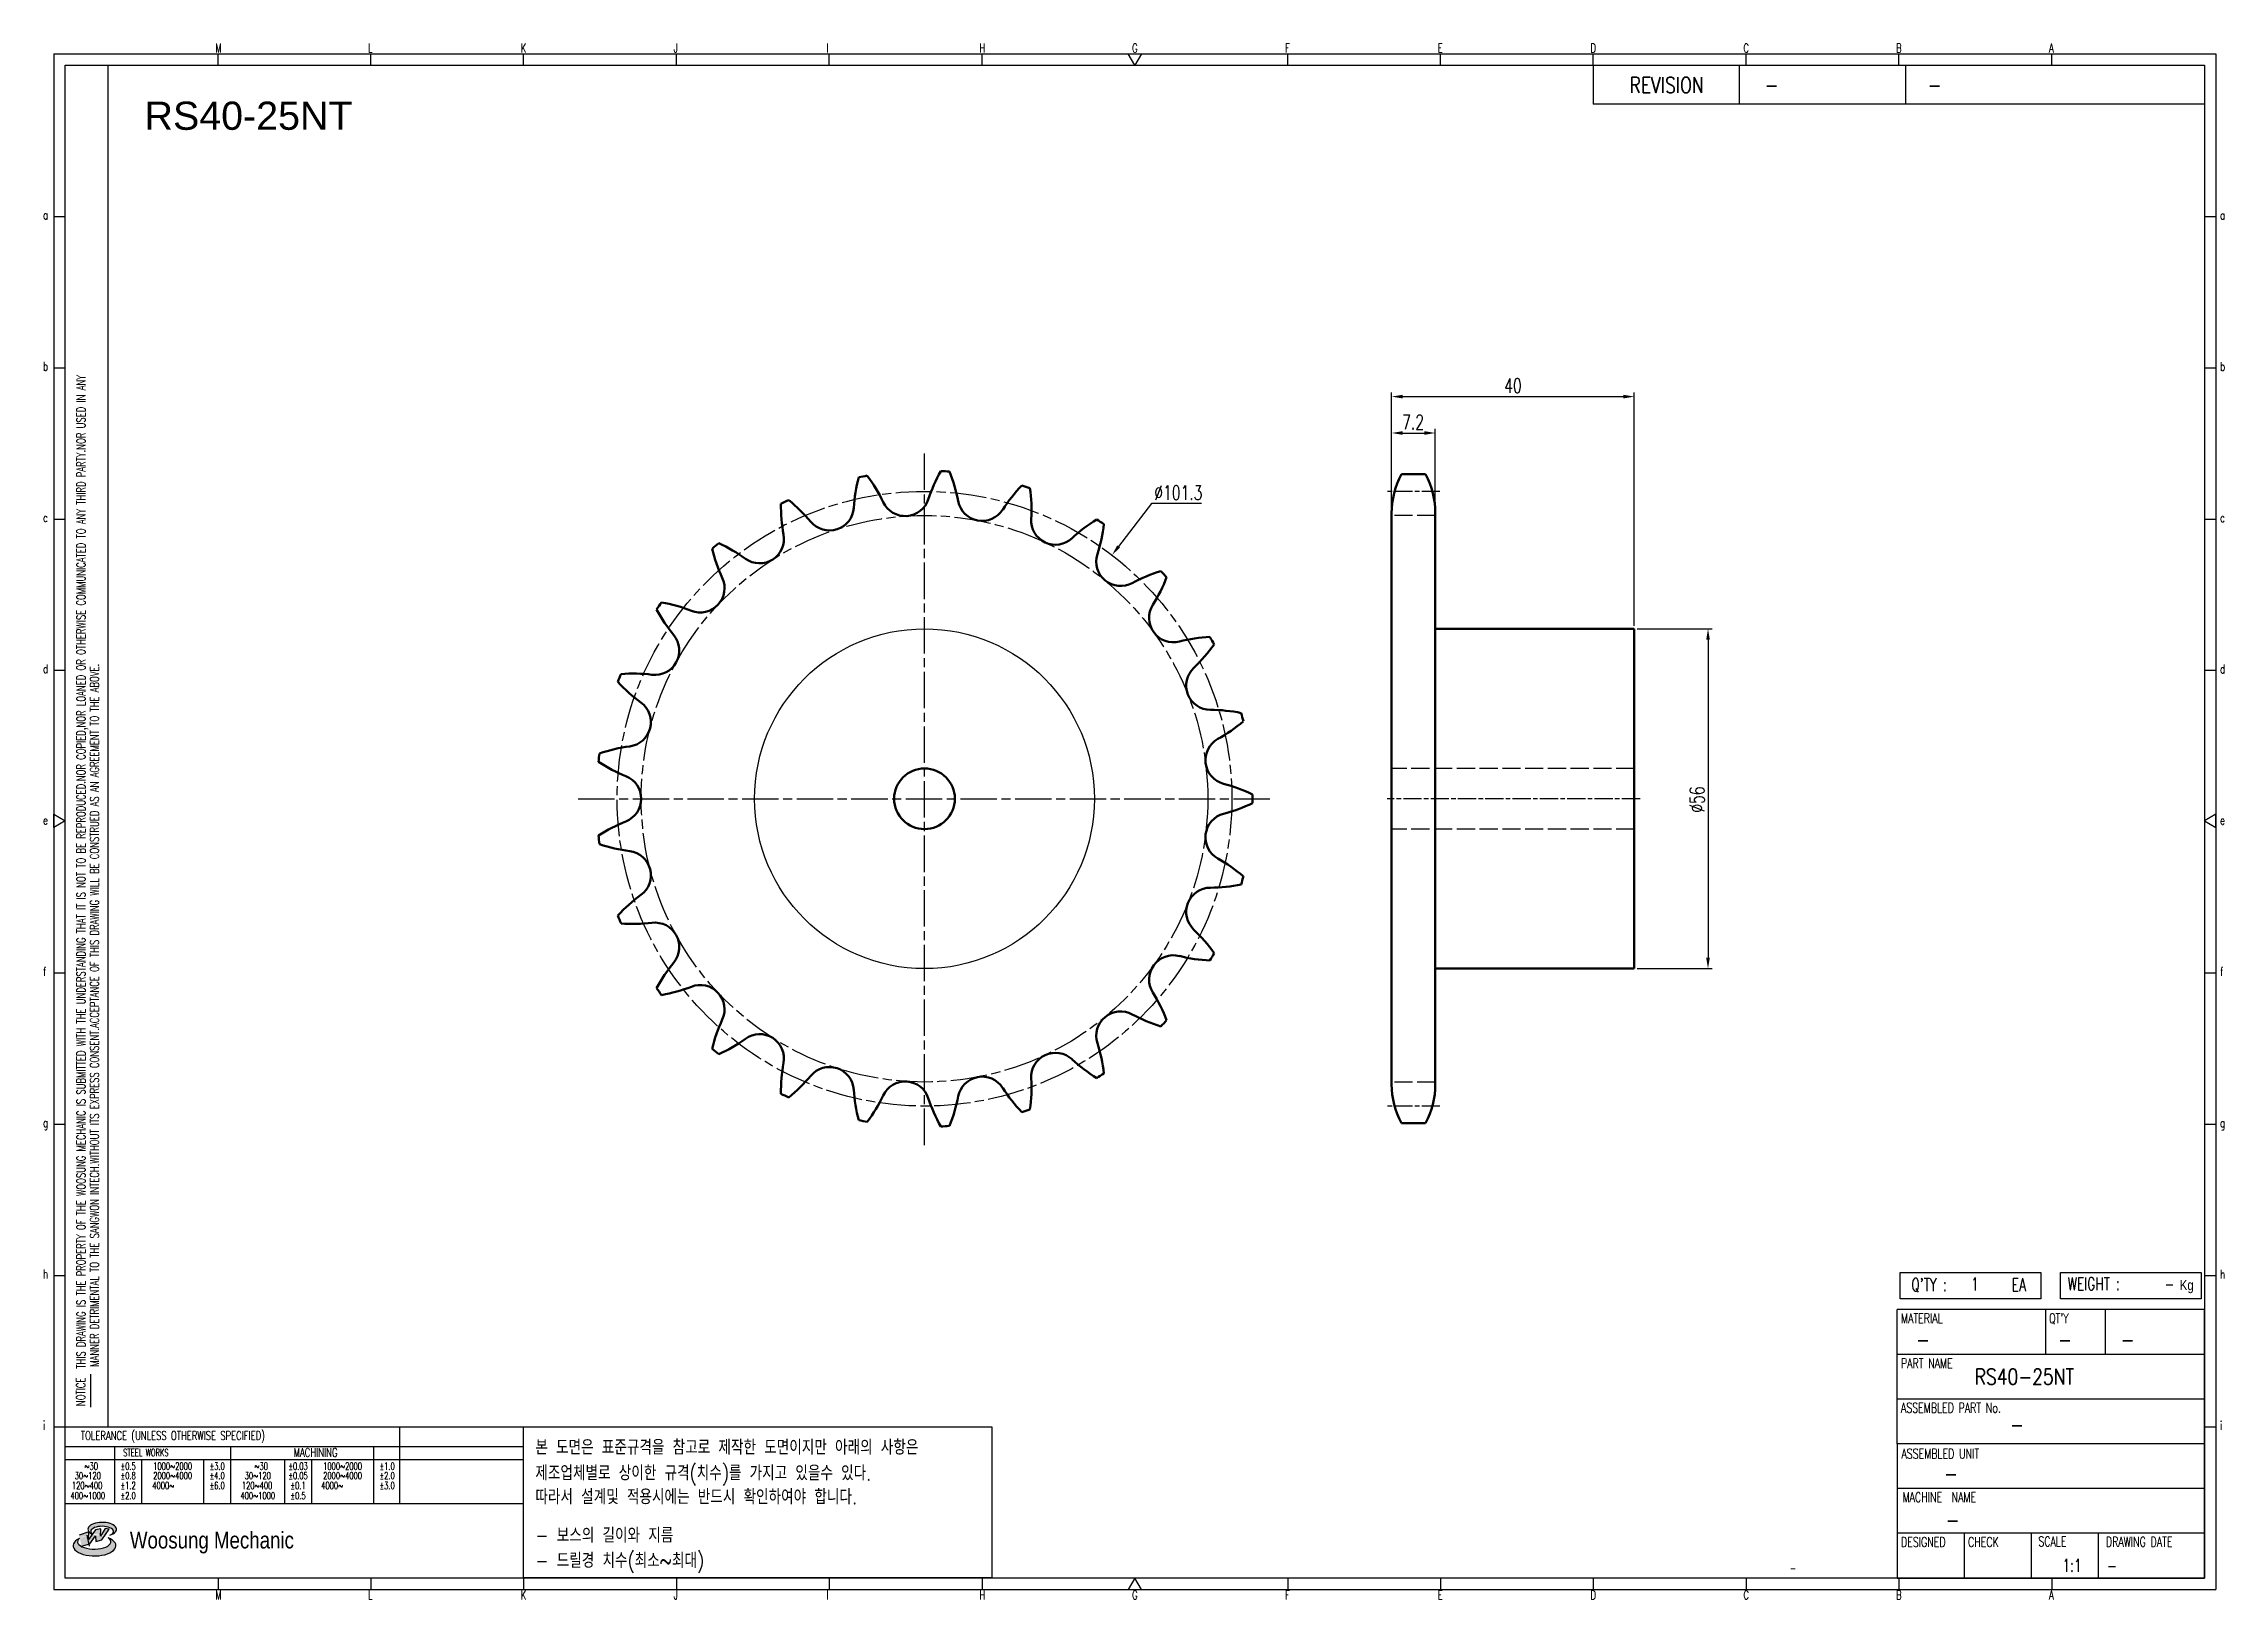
# Model space of a CAD drawing. Header units: millimetres. Extents: x -22172 to -21812, y 1083 to 1339.
import ezdxf
from ezdxf.enums import TextEntityAlignment as Align

# ---------------------------------------------------------------- set-up
doc = ezdxf.new("R2010")
doc.units = ezdxf.units.MM
for name, pattern in [('AM_ISO02W050', [7.5, 6, -1.5]), ('AM_ISO02W050x2', [3.75, 3, -0.75]), ('AM_ISO08W050', [18, 12, -1.5, 3, -1.5]), ('AM_ISO08W050x2', [9, 6, -0.75, 1.5, -0.75])]:
    doc.linetypes.add(name, pattern=pattern)
for name, color, linetype, lineweight in [('AM_0N', 7, 'Continuous', 50), ('AM_3N', 6, 'AM_ISO02W050', 25), ('AM_7', 4, 'AM_ISO08W050', 25), ('AM_7N', 4, 'AM_ISO08W050', 25)]:
    doc.layers.add(name, color=color, linetype=linetype, lineweight=lineweight)
for name, color, linetype in [('S-DIM', 7, 'Continuous'), ('TITLE', 7, 'Continuous'), ('도면레이아웃', 7, 'Continuous')]:
    doc.layers.add(name, color=color, linetype=linetype)
doc.styles.add('HAN', font='ROMANS.shx', dxfattribs={"width": 0.7, "bigfont": 'whgtxt.shx'})
doc.styles.add('HKD_ST2', font='romans.shx', dxfattribs={"width": 0.7, "height": 4, "bigfont": '@extfont2.shx'})
doc.styles.add('HSG', font='SIMPLEX.shx', dxfattribs={"width": 0.7, "bigfont": 'HSG.shx'})
doc.styles.add('ROMANS', font='romans.shx', dxfattribs={"width": 0.7, "bigfont": 'whgtxt.shx'})
doc.styles.add('SLDTEXTSTYLE4', font='arial.ttf', dxfattribs={"width": 0.8})
doc.styles.get("Standard").update_dxf_attribs({"font": 'arial.ttf'})
doc.dimstyles.new('APP3', dxfattribs={"dimtxt": 2.4, "dimasz": 1.8, "dimexe": 0.7, "dimexo": 0.5, "dimgap": 0.6, "dimtad": 1, "dimtoh": 1, "dimdec": 1, "dimrnd": 0.01, "dimzin": 9, "dimdsep": 46, "dimtxsty": 'HSG', "dimcen": 0, "dimclrd": 1, "dimclre": 1, "dimclrt": 256, "dimazin": 2, "dimtp": 1, "dimtm": 1, "dimtfac": 0.5, "dimtdec": 1, "dimtofl": 0, "dimtmove": 0, "dimatfit": 3, "dimfxl": 0, "dimtvp": 1, "dimtolj": 2, "dimlwd": -1, "dimlwe": -1, "dimarcsym": 0})
doc.dimstyles.new('APP3$0', dxfattribs={"dimtxt": 2.4, "dimasz": 1.8, "dimexe": 0.7, "dimexo": 0.5, "dimgap": 0.6, "dimtad": 1, "dimtoh": 1, "dimdec": 1, "dimrnd": 0.01, "dimzin": 9, "dimdsep": 46, "dimtxsty": 'HSG', "dimcen": 0, "dimclrd": 1, "dimclre": 1, "dimclrt": 256, "dimazin": 2, "dimtp": 1, "dimtm": 1, "dimtfac": 0.5, "dimtdec": 1, "dimtofl": 0, "dimtmove": 0, "dimatfit": 3, "dimfxl": 0, "dimtvp": 1, "dimtolj": 2, "dimlwd": -1, "dimlwe": -1, "dimarcsym": 0})

# ---------------------------------------------------------------- blocks, each defined once
blk = doc.blocks.new('SUYWSHJH')
at = {"layer": '도면레이아웃'}
h = blk.add_hatch(color=10, dxfattribs=at)
h.paths.add_polyline_path([(1.544, 35.177), (1.554, 34.966), (1.779, 35.034), (2.054, 35.422), (1.908, 35.446), (1.728, 35.167), (1.741, 35.439), (1.547, 35.405), (1.292, 35.041), (1.295, 35.33), (0.943, 35.208), (1.03, 34.8), (1.336, 34.885)])
edge = h.paths.add_edge_path()
edge.add_ellipse((1.795, 35.421), major_axis=(-0.53, 0), ratio=0.487785, start_angle=122.36065, end_angle=403.39574)
edge.add_line((1.411, 35.244), (1.419, 35.261))
edge.add_ellipse((1.798, 35.344), major_axis=(-0.423, 0), ratio=0.444396, start_angle=131.58977, end_angle=386.19408, ccw=False)
edge = h.paths.add_edge_path()
edge.add_ellipse((1.512, 34.815), major_axis=(-0.793, 0), ratio=0.480113, start_angle=314.67633, end_angle=590.85213)
edge.add_ellipse((1.501, 34.958), major_axis=(-0.62, 0), ratio=0.43311, start_angle=331.7024, end_angle=574.42495, ccw=False)
for p, q in [((0, 90.118), (80.15, 90.118)), ((0, 90.118), (0, 33.191)), ((6.089, 89.693), (6.089, 90.118)), ((11.753, 89.693), (11.753, 90.118)), ((17.418, 89.693), (17.418, 90.118)), ((23.082, 89.693), (23.082, 90.118)), ((28.746, 89.693), (28.746, 90.118)), ((34.411, 89.693), (34.411, 90.118)), ((45.739, 89.693), (45.739, 90.118)), ((51.404, 89.693), (51.404, 90.118)), ((57.068, 89.693), (57.068, 90.118)), ((62.732, 89.693), (62.732, 90.118)), ((68.397, 89.693), (68.397, 90.118)), ((74.061, 89.693), (74.061, 90.118)), ((80.15, 90.118), (80.15, 33.191)), ((0, 84.085), (0.425, 84.085)), ((79.725, 84.085), (80.15, 84.085)), ((0, 78.478), (0.425, 78.478)), ((79.725, 78.478), (80.15, 78.478)), ((0, 72.87), (0.425, 72.87)), ((79.725, 72.87), (80.15, 72.87)), ((0, 67.262), (0.425, 67.262)), ((79.725, 67.262), (80.15, 67.262)), ((0, 56.047), (0.425, 56.047)), ((79.725, 56.047), (80.15, 56.047)), ((0, 50.439), (0.425, 50.439)), ((79.725, 50.439), (80.15, 50.439)), ((0, 44.832), (0.425, 44.832)), ((79.725, 44.832), (80.15, 44.832)), ((1.377, 39.947), (1.377, 41.174)), ((0, 39.224), (0.425, 39.224)), ((79.725, 39.224), (80.15, 39.224)), ((0, 33.191), (80.15, 33.191)), ((6.089, 33.616), (6.089, 33.191)), ((11.753, 33.616), (11.753, 33.191)), ((17.418, 33.616), (17.418, 33.191)), ((23.082, 33.616), (23.082, 33.191)), ((28.746, 33.616), (28.746, 33.191)), ((34.411, 33.616), (34.411, 33.191)), ((45.739, 33.616), (45.739, 33.191)), ((51.404, 33.616), (51.404, 33.191)), ((57.068, 33.616), (57.068, 33.191)), ((62.732, 33.616), (62.732, 33.191)), ((68.397, 33.616), (68.397, 33.191)), ((74.061, 33.616), (74.061, 33.191))]:
    blk.add_line(p, q)
at = {"color": 2}
for p, q in [((2.017, 39.224), (2.017, 89.693)), ((0.425, 39.224), (17.418, 39.224)), ((12.816, 39.224), (12.816, 36.382)), ((17.418, 33.616), (17.418, 39.224)), ((0.425, 38.487), (17.418, 38.487)), ((0.425, 38.012), (17.418, 38.012)), ((2.257, 38.487), (2.257, 36.382)), ((3.257, 38.012), (3.257, 36.382)), ((5.557, 38.012), (5.557, 36.382)), ((6.557, 38.5), (6.557, 36.382)), ((8.557, 38.012), (8.557, 36.382)), ((9.557, 38.026), (9.557, 36.382)), ((11.857, 38.487), (11.857, 36.382)), ((0.425, 36.382), (17.418, 36.382))]:
    blk.add_line(p, q, dxfattribs=at)
at = {"color": 6, "ltscale": 0.5}
for p, q in [((57.068, 89.693), (57.068, 88.246)), ((62.47, 89.693), (62.47, 88.246)), ((68.635, 89.693), (68.635, 88.246)), ((79.725, 88.246), (57.068, 88.246)), ((68.336, 38.59), (68.336, 43.563)), ((79.725, 43.563), (68.336, 43.563)), ((73.827, 43.563), (73.827, 41.905)), ((76.037, 43.563), (76.037, 41.905)), ((79.725, 38.59), (79.725, 43.563)), ((79.725, 41.905), (68.336, 41.905)), ((79.725, 40.248), (68.336, 40.248)), ((68.336, 38.59), (68.336, 33.616)), ((79.725, 38.59), (68.336, 38.59)), ((79.725, 33.616), (79.725, 38.59)), ((79.725, 36.932), (68.336, 36.932)), ((79.725, 35.274), (68.336, 35.274)), ((70.822, 33.616), (70.822, 35.274)), ((73.309, 33.616), (73.309, 35.274)), ((75.796, 33.616), (75.796, 35.274)), ((68.336, 33.616), (79.725, 33.616))]:
    blk.add_line(p, q, dxfattribs=at)
for points in [[(40.075, 89.693), (39.83, 90.118), (40.32, 90.118)], [(0.425, 89.693), (79.725, 89.693), (79.725, 33.616), (0.425, 33.616)], [(0.425, 61.679), (0, 61.433), (0, 61.924)], [(79.725, 61.679), (80.15, 61.433), (80.15, 61.924)], [(40.075, 33.616), (39.83, 33.191), (40.32, 33.191)]]:
    blk.add_lwpolyline(points, close=True)
at = {"layer": 'TITLE', "color": 20}
for p, q in [((68.449, 43.961), (68.449, 44.936)), ((68.449, 44.936), (73.654, 44.936)), ((73.654, 44.936), (73.654, 43.961)), ((74.39, 43.961), (74.39, 44.936)), ((74.39, 44.936), (79.595, 44.936)), ((79.595, 44.936), (79.595, 43.961)), ((73.654, 43.961), (68.449, 43.961)), ((79.595, 43.961), (74.39, 43.961))]:
    blk.add_line(p, q, dxfattribs=at)
at = {"layer": '도면레이아웃'}
for p, q in [((1.295, 35.33), (0.943, 35.208)), ((1.03, 34.8), (1.336, 34.885)), ((1.224, 35.208), (1.311, 34.8)), ((1.224, 35.208), (1.224, 35.208)), ((1.547, 35.405), (1.292, 35.041)), ((1.292, 35.041), (1.295, 35.33)), ((1.336, 34.885), (1.544, 35.177)), ((1.419, 35.261), (1.411, 35.244)), ((1.544, 35.177), (1.554, 34.966)), ((1.741, 35.439), (1.547, 35.405)), ((1.554, 34.966), (1.779, 35.034)), ((1.908, 35.446), (1.728, 35.167)), ((1.728, 35.167), (1.741, 35.439)), ((1.779, 35.034), (2.054, 35.422)), ((2.054, 35.422), (1.908, 35.446))]:
    blk.add_line(p, q, dxfattribs=at)
for centre, major_axis, ratio, start_param, end_param in [((1.795, 35.421), (-0.53, 0), 0.487785, 2.135596, 7.040584), ((1.512, 34.815), (-0.793, 0), 0.480113, 5.492138, 10.312315), ((1.501, 34.958), (-0.62, 0), 0.43311, 5.789299, 10.025607), ((1.798, 35.344), (-0.423, 0), 0.444396, 2.296675, 6.740358)]:
    blk.add_ellipse(centre, major_axis=major_axis, ratio=ratio, start_param=start_param, end_param=end_param, dxfattribs=at)
at = {"color": 4, "style": 'HKD_ST2', "width": 0.7}
for s, p in [('M', (5.988, 90.164)), ('L', (11.652, 90.164)), ('K', (17.316, 90.164)), ('J', (22.981, 90.164)), ('I', (28.645, 90.164)), ('H', (34.309, 90.164)), ('G', (39.974, 90.164)), ('F', (45.638, 90.164)), ('E', (51.302, 90.164)), ('D', (56.967, 90.164)), ('C', (62.631, 90.164)), ('B', (68.295, 90.164)), ('A', (73.96, 90.164)), ('a', (-0.395, 83.976)), ('a', (80.305, 83.97)), ('b', (-0.395, 78.368)), ('b', (80.305, 78.362)), ('c', (-0.395, 72.76)), ('c', (80.305, 72.754)), ('d', (-0.395, 67.153)), ('d', (80.305, 67.147)), ('e', (-0.395, 61.545)), ('e', (80.305, 61.539)), ('f', (-0.395, 55.937)), ('f', (80.305, 55.931)), ('g', (-0.395, 50.33)), ('g', (80.305, 50.324)), ('h', (-0.395, 44.722)), ('h', (80.305, 44.716)), ('i', (-0.395, 39.114)), ('i', (80.305, 39.108)), ('M', (5.988, 32.824)), ('L', (11.652, 32.824)), ('K', (17.316, 32.824)), ('J', (22.981, 32.824)), ('I', (28.645, 32.824)), ('H', (34.309, 32.824)), ('G', (39.974, 32.824)), ('F', (45.638, 32.824)), ('E', (51.302, 32.824)), ('D', (56.967, 32.824)), ('C', (62.631, 32.824)), ('B', (68.295, 32.824)), ('A', (73.96, 32.824))]:
    blk.add_text(s, height=0.326, dxfattribs=at).set_placement(p)
for s, height, style, width, p in [('REVISION', 0.5806, 'HAN', 0.8, (58.415, 88.664)), ('-', 0.581, 'HAN', 0.8, (63.426, 88.664)), ('-', 0.581, 'HAN', 0.8, (69.468, 88.664)), ("Q'TY : ", 0.4746, 'HKD_ST2', 0.7, (68.857, 44.253)), ('1', 0.475, 'HKD_ST2', 0.7, (71.071, 44.275)), ('EA', 0.4746, 'HKD_ST2', 0.7, (72.578, 44.253)), ('WEIGHT : ', 0.4746, 'HKD_ST2', 0.7, (74.65, 44.286)), ('-', 0.581, 'HAN', 0.8, (69.029, 42.157)), ('-', 0.581, 'HAN', 0.8, (74.289, 42.157)), ('-', 0.581, 'HAN', 0.8, (76.623, 42.157)), ('-', 0.581, 'HAN', 0.8, (72.515, 39.013)), ('-', 0.581, 'HAN', 0.8, (70.067, 37.189)), ('-', 0.581, 'HAN', 0.8, (70.126, 35.48)), ('1:1', 0.4746, 'HKD_ST2', 0.7, (74.458, 33.848)), ('-', 0.475, 'HKD_ST2', 0.7, (76.112, 33.837))]:
    blk.add_text(s, height=height, dxfattribs=dict(style=style, width=width)).set_placement(p)
at = {"color": 6, "style": 'HKD_ST2', "width": 0.7}
for s, p in [(' THIS DRAWING IS THE PROPERTY OF THE WOOSUNG MECHANIC IS SUBMITTED WITH THE UNDERSTANDING THAT IT IS NOT TO BE REPRODUCED.NOR COPIED,NOR LOANED OR OTHERWISE COMMUNICATED TO ANY THIRD PARTY.NOR USED IN ANY', (1.173, 41.217)), ('MANNER DETRIMENTAL TO THE SANGWON INTECH.WITHOUT ITS EXPRESS CONSENT.ACCEPTANCE OF THIS DRAWING WILL BE CONSTRUED AS AN AGREEMENT TO THE ABOVE.', (1.672, 41.447))]:
    blk.add_text(s, height=0.326266, rotation=90, dxfattribs=at).set_placement(p)
at = {"style": 'HKD_ST2', "width": 0.7}
blk.add_text('-', height=0.475, dxfattribs=at).set_placement((78.613, 44.286), align=Align.RIGHT)
at = {"color": 4, "style": 'HKD_ST2', "width": 0.7}
for s, height, p in [('MATERIAL', 0.3651, (68.474, 43.425)), ("QT'Y", 0.3651, (73.965, 43.425)), ('PART NAME', 0.3651, (68.474, 41.756)), ('ASSEMBLED PART No.', 0.36511, (68.474, 40.109)), ('ASSEMBLED UNIT', 0.36511, (68.49, 38.408)), ('MACHINE  NAME', 0.36511, (68.532, 36.794)), ('DESIGNED', 0.3651, (68.474, 35.136)), ('CHECK', 0.3651, (70.961, 35.136)), ('SCALE', 0.3651, (73.566, 35.153)), ('DRAWING DATE', 0.36511, (76.071, 35.141))]:
    blk.add_text(s, height=height, dxfattribs=at).set_placement(p, align=Align.TOP_LEFT)
at = {"style": 'HKD_ST2', "width": 0.7}
blk.add_text('NOTICE', height=0.3263, rotation=90, dxfattribs=at).set_placement((1.163, 39.988))
for s, height, style, width, p in [('TOLERANCE (UNLESS OTHERWISE SPECIFIED)', 0.32627, 'HKD_ST2', 0.7, (4.417, 38.896)), ('-', 0.326, 'ROMANS', 0.65, (64.469, 33.975))]:
    blk.add_text(s, height=height, dxfattribs=dict(style=style, width=width)).set_placement(p, align=Align.MIDDLE_CENTER)
at = {"color": 4, "style": 'HKD_ST2', "width": 0.7}
for s, height, p in [('STEEL WORKS', 0.26101, (3.416, 38.268)), ('MACHINING', 0.3263, (9.707, 38.27)), ('%%P0.5', 0.261, (2.757, 37.762)), ('%%P0.8', 0.261, (2.757, 37.411)), ('%%P3.0', 0.261, (6.057, 37.762)), ('%%P4.0', 0.261, (6.057, 37.411)), ('%%P0.03', 0.261, (9.057, 37.762)), ('%%P0.05', 0.261, (9.057, 37.411)), ('%%P1.0', 0.261, (12.357, 37.762)), ('%%P2.0', 0.261, (12.357, 37.411)), ('%%P1.2', 0.261, (2.757, 37.045)), ('%%P2.0', 0.261, (2.757, 36.67)), ('%%P6.0', 0.261, (6.057, 37.045)), ('%%P0.1', 0.261, (9.057, 37.045)), ('%%P0.5', 0.261, (9.057, 36.67)), ('%%P3.0', 0.261, (12.357, 37.045))]:
    blk.add_text(s, height=height, dxfattribs=at).set_placement(p, align=Align.MIDDLE)
for s, height, p in [('30%%126120', 0.261, (1.263, 37.411)), ('%%12630', 0.261, (1.389, 37.762)), ('2000%%1264000', 0.26101, (4.407, 37.411)), ('1000%%1262000', 0.26101, (4.407, 37.762)), ('30%%126120', 0.261, (7.563, 37.411)), ('%%12630', 0.261, (7.689, 37.762)), ('2000%%1264000', 0.26101, (10.707, 37.411)), ('1000%%1262000', 0.26101, (10.707, 37.762)), ('400%%1261000', 0.26101, (1.263, 36.67)), ('120%%126400', 0.26101, (1.237, 37.045)), ('4000%%126', 0.261, (4.061, 37.045)), ('400%%1261000', 0.26101, (7.563, 36.67)), ('120%%126400', 0.26101, (7.537, 37.045)), ('4000%%126', 0.261, (10.321, 37.045))]:
    blk.add_text(s, height=height, dxfattribs=at).set_placement(p, align=Align.MIDDLE_CENTER)
at = {"color": 1, "style": 'SLDTEXTSTYLE4', "width": 0.8}
blk.add_text('Woosung Mechanic', height=0.61957, dxfattribs=at).set_placement((2.822, 34.711))
at = {"layer": 'TITLE', "width": 0.8}
blk.add_text('Kg', height=0.3789, dxfattribs=at).set_placement((78.807, 44.286))
blk = doc.blocks.new('*D198')
at = {"layer": 'Defpoints', "color": 0, "transparency": 16777216}
for p in [(-21995.77, 1254.69), (-22057.56, 1174.38)]:
    blk.add_point(p, dxfattribs=at)
at = {"layer": 'S-DIM', "color": 1, "transparency": 16777216}
for p, q in [((-21989.23, 1263.19), (-21994.67, 1256.12)), ((-21981.03, 1263.19), (-21989.23, 1263.19))]:
    blk.add_line(p, q, dxfattribs=at)
blk.add_solid([(-21994.91, 1256.3), (-21994.44, 1255.94), (-21995.77, 1254.69)], dxfattribs=at)
at = {"layer": 'S-DIM', "transparency": 16777216, "insert": (-21984.83, 1264.99), "char_height": 2.4, "attachment_point": 5, "style": 'HSG'}
blk.add_mtext('\\A2;∅101.3', dxfattribs=at)
blk = doc.blocks.new('*D199')
at = {"layer": 'Defpoints', "color": 0, "transparency": 16777216}
for p in [(-21942.48, 1274.82), (-21949.68, 1261.23), (-21942.48, 1261.23)]:
    blk.add_point(p, dxfattribs=at)
at = {"layer": 'S-DIM', "color": 1, "transparency": 16777216}
for p, q in [((-21949.68, 1261.73), (-21949.68, 1275.52)), ((-21947.88, 1274.82), (-21944.28, 1274.82)), ((-21942.48, 1261.73), (-21942.48, 1275.52))]:
    blk.add_line(p, q, dxfattribs=at)
for points in [[(-21947.88, 1275.12), (-21947.88, 1274.52), (-21949.68, 1274.82)], [(-21944.28, 1275.12), (-21944.28, 1274.52), (-21942.48, 1274.82)]]:
    blk.add_solid(points, dxfattribs=at)
at = {"layer": 'S-DIM', "transparency": 16777216, "insert": (-21946.14, 1276.62), "char_height": 2.4, "attachment_point": 5, "style": 'HSG'}
blk.add_mtext('\\A2;7.2', dxfattribs=at)
blk = doc.blocks.new('*D200')
at = {"layer": 'Defpoints', "color": 0, "transparency": 16777216}
for p in [(-21909.68, 1280.82), (-21949.68, 1261.23), (-21909.68, 1242.54)]:
    blk.add_point(p, dxfattribs=at)
at = {"layer": 'S-DIM', "color": 1, "transparency": 16777216}
for p, q in [((-21949.68, 1261.73), (-21949.68, 1281.52)), ((-21947.88, 1280.82), (-21911.48, 1280.82)), ((-21909.68, 1243.04), (-21909.68, 1281.52))]:
    blk.add_line(p, q, dxfattribs=at)
for points in [[(-21947.88, 1281.12), (-21947.88, 1280.52), (-21949.68, 1280.82)], [(-21911.48, 1281.12), (-21911.48, 1280.52), (-21909.68, 1280.82)]]:
    blk.add_solid(points, dxfattribs=at)
at = {"layer": 'S-DIM', "transparency": 16777216, "insert": (-21929.68, 1282.62), "char_height": 2.4, "attachment_point": 5, "style": 'HSG'}
blk.add_mtext('\\A2;40', dxfattribs=at)
blk = doc.blocks.new('*D201')
at = {"layer": 'Defpoints', "color": 0, "transparency": 16777216}
for p in [(-21909.68, 1242.54), (-21909.68, 1186.54), (-21897.53, 1186.54)]:
    blk.add_point(p, dxfattribs=at)
at = {"layer": 'S-DIM', "color": 1, "transparency": 16777216}
for p, q in [((-21909.18, 1242.54), (-21896.83, 1242.54)), ((-21897.53, 1240.74), (-21897.53, 1188.34)), ((-21909.18, 1186.54), (-21896.83, 1186.54))]:
    blk.add_line(p, q, dxfattribs=at)
for points in [[(-21897.83, 1240.74), (-21897.23, 1240.74), (-21897.53, 1242.54)], [(-21897.83, 1188.34), (-21897.23, 1188.34), (-21897.53, 1186.54)]]:
    blk.add_solid(points, dxfattribs=at)
at = {"layer": 'S-DIM', "transparency": 16777216, "insert": (-21899.33, 1214.41), "char_height": 2.4, "attachment_point": 5, "rotation": 90, "style": 'HSG'}
blk.add_mtext('\\A2;%%c56', dxfattribs=at)

msp = doc.modelspace()

# ---------------------------------------------------------------- linework, layer by layer
at = {"color": 4}
msp.add_lwpolyline([(-22092.74, 1111.04), (-22015.55, 1111.04), (-22015.55, 1086.11), (-22092.74, 1086.11)], close=True, dxfattribs=at)
msp.add_circle((-22026.67, 1214.54), 28)
at = {"layer": 'AM_0N'}
for p, q in [((-21948.06, 1268.01), (-21944.09, 1268.01)), ((-21949.68, 1261.61), (-21949.68, 1167.47)), ((-21942.48, 1261.61), (-21942.48, 1167.47)), ((-21942.48, 1242.54), (-21909.68, 1242.54)), ((-21909.68, 1242.54), (-21909.68, 1186.54)), ((-21942.48, 1186.54), (-21909.68, 1186.54)), ((-21948.06, 1161.07), (-21944.09, 1161.07))]:
    msp.add_line(p, q, dxfattribs=at)
msp.add_circle((-22026.67, 1214.54), 5, dxfattribs=at)
for centre, radius, start, end in [((-22012.63, 1260.79), 25.76, 164.8515, 176.2), ((-22026.67, 1214.54), 54.08, 100.0531, 101.5469), ((-22056.74, 1252.37), 25.76, 25.4, 36.7485), ((-22001.57, 1255.84), 25.76, 150.4515, 161.8), ((-22026.67, 1214.54), 54.08, 85.6531, 87.1469), ((-22046.39, 1258.66), 25.76, 11, 22.3485), ((-21992.08, 1248.3), 25.76, 136.0515, 147.4), ((-22026.67, 1214.54), 54.08, 71.2531, 72.7469), ((-22034.8, 1262.18), 25.76, 356.6, 7.9485), ((-21936.18, 1261.61), 13.5, 151.7009, 180), ((-21955.98, 1261.61), 13.5, 0, 28.2991), ((-22026.67, 1214.54), 54.08, 114.4531, 115.9469), ((-22024.57, 1262.83), 25.76, 179.2515, 190.6), ((-22065.21, 1243.7), 25.76, 39.8, 51.1485), ((-22042.33, 1262.76), 4.01, 219.8, 356.2), ((-22029.85, 1265.14), 4.01, 205.4, 341.8), ((-22017.17, 1264.34), 4.01, 191, 327.4), ((-22053.84, 1257.35), 4.01, 234.2, 10.6), ((-22005.08, 1260.42), 4.01, 176.6, 313), ((-21984.77, 1238.64), 25.76, 121.6515, 133), ((-22026.67, 1214.54), 54.08, 56.8531, 58.3469), ((-22022.69, 1262.71), 25.76, 342.2, 353.5485), ((-22026.67, 1214.54), 54.08, 128.8531, 130.3469), ((-22036.65, 1261.83), 25.76, 193.6515, 205), ((-22071.25, 1233.2), 25.76, 54.2, 65.5485), ((-21994.35, 1253.61), 4.01, 162.2, 298.6), ((-22063.63, 1249.25), 4.01, 248.6, 25), ((-21980.09, 1227.47), 25.76, 107.2515, 118.6), ((-22010.84, 1260.21), 25.76, 327.8, 339.1485), ((-22026.67, 1214.54), 54.08, 42.4531, 43.9469), ((-22026.67, 1214.54), 54.08, 143.2531, 144.7469), ((-22048.09, 1257.86), 25.76, 208.0515, 219.4), ((-22074.49, 1221.53), 25.76, 68.6, 79.9485), ((-21985.65, 1244.34), 4.01, 147.8, 284.2), ((-22071.1, 1238.96), 4.01, 263, 39.4), ((-21978.34, 1215.48), 25.76, 92.8515, 104.2), ((-22026.67, 1214.54), 54.08, 28.0531, 29.5469), ((-21999.98, 1254.84), 25.76, 313.4, 324.7485), ((-22026.67, 1214.54), 54.08, 157.6531, 159.1469), ((-22058.19, 1251.17), 25.76, 222.4515, 233.8), ((-22074.73, 1209.41), 25.76, 83, 94.3485), ((-21979.52, 1233.2), 4.01, 133.4, 269.8), ((-22075.78, 1227.15), 4.01, 277.4, 53.8), ((-21979.63, 1203.43), 25.76, 78.4515, 89.8), ((-21990.8, 1246.93), 25.76, 299, 310.3485), ((-22026.67, 1214.54), 54.08, 13.6531, 15.1469), ((-22071.94, 1197.62), 25.76, 97.4, 108.7485), ((-21976.36, 1220.89), 4.01, 119, 255.4), ((-22026.67, 1214.54), 54.08, 172.0531, 173.5469), ((-22066.31, 1242.18), 25.76, 236.8515, 248.2), ((-22077.37, 1214.54), 4.01, 291.8, 68.2), ((-21983.87, 1192.08), 25.76, 64.0515, 75.4), ((-22026.67, 1214.54), 54.08, 359.2531, 0.7469), ((-21976.36, 1208.18), 4.01, 104.6, 241), ((-21983.87, 1236.99), 25.76, 284.6, 295.9485), ((-22066.31, 1186.89), 25.76, 111.8, 123.1485), ((-22026.67, 1214.54), 54.08, 186.4531, 187.9469), ((-22071.94, 1231.45), 25.76, 251.2515, 262.6), ((-22075.78, 1201.93), 4.01, 306.2, 82.6), ((-21990.8, 1182.14), 25.76, 49.6515, 61), ((-22026.67, 1214.54), 54.08, 344.8531, 346.3469), ((-22058.19, 1177.9), 25.76, 126.2, 137.5485), ((-21979.52, 1195.87), 4.01, 90.2, 226.6), ((-21979.63, 1225.64), 25.76, 270.2, 281.5485), ((-22026.67, 1214.54), 54.08, 200.8531, 202.3469), ((-22074.73, 1219.66), 25.76, 265.6515, 277), ((-22071.1, 1190.11), 4.01, 320.6, 97), ((-21999.98, 1174.24), 25.76, 35.2515, 46.6), ((-22048.09, 1171.21), 25.76, 140.6, 151.9485), ((-21985.65, 1184.73), 4.01, 75.8, 212.2), ((-21978.34, 1213.6), 25.76, 255.8, 267.1485), ((-22026.67, 1214.54), 54.08, 330.4531, 331.9469), ((-22026.67, 1214.54), 54.08, 215.2531, 216.7469), ((-22074.49, 1207.55), 25.76, 280.0515, 291.4), ((-22063.63, 1179.83), 4.01, 335, 111.4), ((-22010.84, 1168.87), 25.76, 20.8515, 32.2), ((-21994.35, 1175.47), 4.01, 61.4, 197.8), ((-21980.09, 1201.61), 25.76, 241.4, 252.7485), ((-22036.65, 1167.25), 25.76, 155, 166.3485), ((-22053.84, 1171.73), 4.01, 349.4, 125.8), ((-22026.67, 1214.54), 54.08, 316.0531, 317.5469), ((-22026.67, 1214.54), 54.08, 229.6531, 231.1469), ((-22071.25, 1195.87), 25.76, 294.4515, 305.8), ((-22005.08, 1168.66), 4.01, 47, 183.4), ((-22022.69, 1166.37), 25.76, 6.4515, 17.8), ((-22024.57, 1166.25), 25.76, 169.4, 180.7485), ((-22065.21, 1185.37), 25.76, 308.8515, 320.2), ((-22042.33, 1166.31), 4.01, 3.8, 140.2), ((-22017.17, 1164.73), 4.01, 32.6, 169), ((-22034.8, 1166.89), 25.76, 352.0515, 3.4), ((-21984.77, 1190.43), 25.76, 227, 238.3485), ((-22026.67, 1214.54), 54.08, 301.6531, 303.1469), ((-22026.67, 1214.54), 54.08, 244.0531, 245.5469), ((-22012.63, 1168.29), 25.76, 183.8, 195.1485), ((-22056.74, 1176.7), 25.76, 323.2515, 334.6), ((-22029.85, 1163.93), 4.01, 18.2, 154.6), ((-22001.57, 1173.23), 25.76, 198.2, 209.5485), ((-22046.39, 1170.41), 25.76, 337.6515, 349), ((-21992.08, 1180.77), 25.76, 212.6, 223.9485), ((-21936.18, 1167.47), 13.5, 180, 208.2991), ((-21955.98, 1167.47), 13.5, 331.7009, 0), ((-22026.67, 1214.54), 54.08, 258.4531, 259.9469), ((-22026.67, 1214.54), 54.08, 287.2531, 288.7469), ((-22026.67, 1214.54), 54.08, 272.8531, 274.3469)]:
    msp.add_arc(centre, radius, start, end, dxfattribs=at)
at = {"layer": 'AM_3N', "linetype": 'AM_ISO02W050x2'}
for p, q in [((-21942.48, 1261.23), (-21949.68, 1261.23)), ((-21942.48, 1167.85), (-21949.68, 1167.85))]:
    msp.add_line(p, q, dxfattribs=at)
at = {"layer": 'AM_3N', "color": 2, "linetype": 'AM_ISO02W050x2'}
for p, q in [((-21909.68, 1219.54), (-21949.68, 1219.54)), ((-21909.68, 1209.54), (-21949.68, 1209.54))]:
    msp.add_line(p, q, dxfattribs=at)
at = {"layer": 'AM_7', "linetype": 'AM_ISO08W050x2'}
for radius in [50.66, 46.69]:
    msp.add_circle((-22026.67, 1214.54), radius, dxfattribs=at)
at = {"layer": 'AM_7N', "linetype": 'AM_ISO08W050x2'}
for p, q in [((-22026.67, 1157.46), (-22026.67, 1271.61)), ((-22083.74, 1214.54), (-21969.59, 1214.54))]:
    msp.add_line(p, q, dxfattribs=at)
at = {"layer": 'AM_7N', "linetype": 'AM_ISO08W050x2', "ltscale": 0.5}
for p, q in [((-21941.71, 1265.2), (-21950.44, 1265.2)), ((-21908.74, 1214.54), (-21950.44, 1214.54)), ((-21941.71, 1163.87), (-21950.44, 1163.87))]:
    msp.add_line(p, q, dxfattribs=at)

# ---------------------------------------------------------------- block references
at = {"xscale": 4.446485533803029, "yscale": 4.446485533803029, "zscale": 4.446485533803029}
msp.add_blockref('SUYWSHJH', (-22170.19, 936.63), dxfattribs=at)

# ---------------------------------------------------------------- texts
at = {"color": 2}
msp.add_text('RS40-25NT', height=4.646, dxfattribs=at).set_placement((-22155.22, 1324.79))
at = {"style": 'HAN', "width": 0.8}
msp.add_text('RS40-25NT', height=2.582, dxfattribs=at).set_placement((-21853.57, 1117.99))
at = {"color": 4, "style": 'HAN', "width": 0.8}
for s, p in [('본 도면은 표준규격을 참고로 제작한 도면이지만 아래의 사항은', (-22090.81, 1106.43)), ('제조업체별로 상이한 규격(치수)를 가지고 있을수 있다.', (-22090.81, 1102.19)), ('따라서 설계및 적용시에는 반드시 확인하여야 합니다.', (-22090.81, 1098.26)), ('- 보스의 길이와 지름', (-22090.81, 1091.93)), ('- 드릴경 치수(최소~최대)', (-22090.81, 1087.77))]:
    msp.add_text(s, height=2.4427, dxfattribs=at).set_placement(p)

# ---------------------------------------------------------------- dimensions: what is measured, and where the dimension line sits
at = {"layer": 'S-DIM'}
dim = msp.add_linear_dim(base=(-21909.68, 1280.82), p1=(-21949.68, 1261.23), p2=(-21909.68, 1242.54), dimstyle='APP3$0', dxfattribs=at)
dim.commit()
dim.dimension.update_dxf_attribs({"geometry": '*D200', "text_midpoint": (-21929.68, 1282.62)})
dim = msp.add_linear_dim(base=(-21942.48, 1274.82), p1=(-21949.68, 1261.23), p2=(-21942.48, 1261.23), dimstyle='APP3$0', dxfattribs=at)
dim.commit()
dim.dimension.update_dxf_attribs({"geometry": '*D199', "text_midpoint": (-21946.14, 1274.82), "dimtype": 160})
at = {"layer": 'S-DIM', "color": 3}
dim = msp.add_diameter_dim_2p(p1=(-22057.56, 1174.38), p2=(-21995.77, 1254.69), dimstyle='APP3', dxfattribs=at)
dim.commit()
dim.dimension.update_dxf_attribs({"geometry": '*D198', "text_midpoint": (-21984.83, 1263.19), "dimtype": 163})
at = {"layer": 'S-DIM'}
dim = msp.add_linear_dim(base=(-21897.53, 1186.54), p1=(-21909.68, 1242.54), p2=(-21909.68, 1186.54), angle=90, text='%%c<>', dimstyle='APP3$0', dxfattribs=at)
dim.commit()
dim.dimension.update_dxf_attribs({"geometry": '*D201', "text_midpoint": (-21897.53, 1214.41), "dimtype": 160})

doc.saveas('drawing.dxf')
